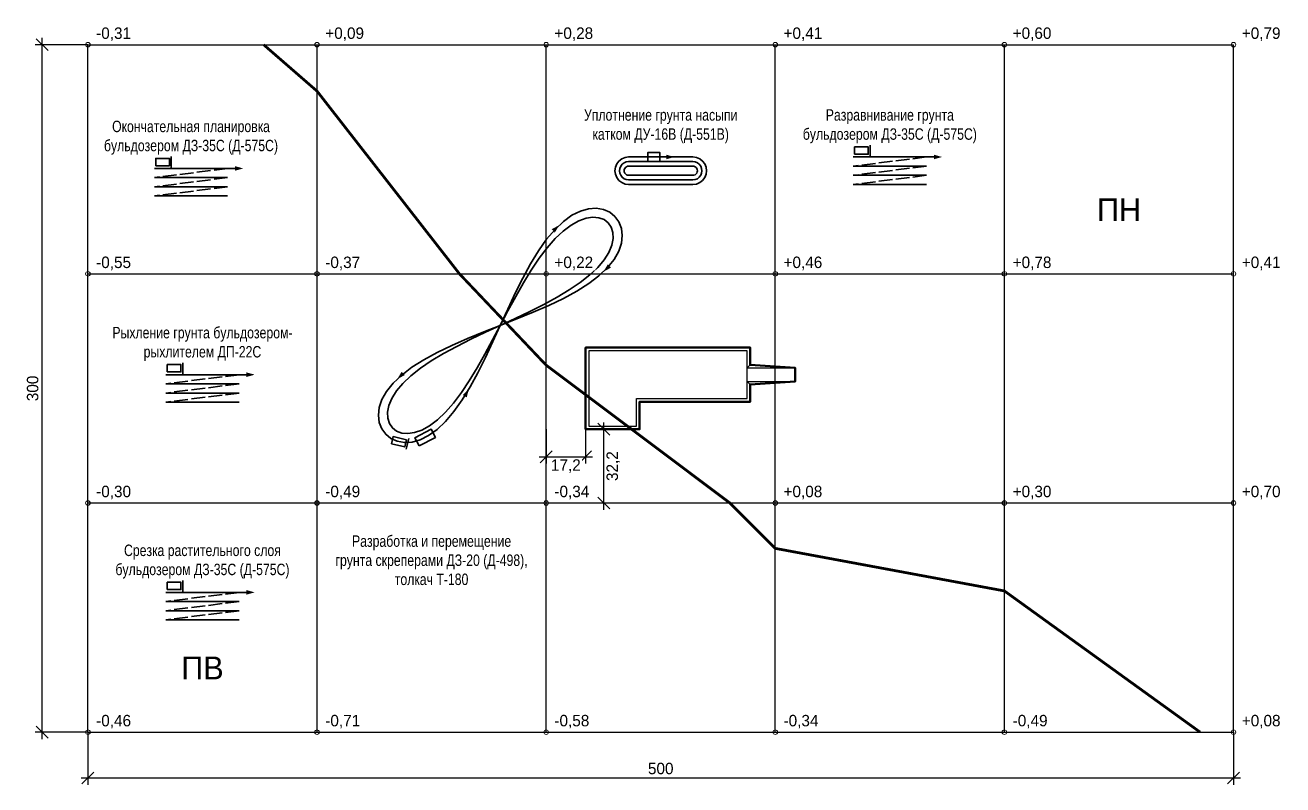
# Model space of a CAD drawing. Header units: metres. Extents: x -53 to 561, y -5023 to 322.
# Drawn here: x -27 to 522, y -5023 to -4691 of the extents above; entities that cross this region are included whole.
import ezdxf

# ---------------------------------------------------------------- set-up
doc = ezdxf.new("R2010")
doc.units = ezdxf.units.M
doc.linetypes.add('ГОСТ_штриховая', pattern=[7.5, 6, -1.5])
for name, color, linetype, lineweight in [('Котлован', 7, 'Continuous', 50), ('Котлован_низ', 7, 'Continuous', 25), ('ЛНР', 1, 'Continuous', 70), ('Надписи', 7, 'Continuous', 25), ('Отметки', 5, 'Continuous', 18), ('ПВ_ПН', 7, 'Continuous', 35), ('Перемещения', 7, 'Continuous', 35), ('Размеры', 3, 'Continuous', 18), ('Сетка', 7, 'Continuous', 25)]:
    doc.layers.add(name, color=color, linetype=linetype, lineweight=lineweight)
doc.styles.add('ГОСТ тип Б', font='ofont.ru_GOST type B.ttf')
doc.dimstyles.new('М1-2000', dxfattribs={"dimscale": 2, "dimtxt": 2.5, "dimasz": 2.5, "dimexe": 1.5, "dimexo": 0, "dimgap": 0.8, "dimtad": 1, "dimtxsty": 'ГОСТ тип Б', "dimtsz": 1.3, "dimcen": 2.5, "dimdle": 1.5, "dimclrd": 3, "dimclre": 3, "dimclrt": 3, "dimazin": 3, "dimtfac": 1, "dimtix": 1, "dimtmove": 0, "dimatfit": 3, "dimtfill": 1, "dimarcsym": 0})

# ---------------------------------------------------------------- blocks, each defined once
blk = doc.blocks.new('_OBLIQUE')
at = {"color": 0, "linetype": 'ByBlock'}
blk.add_line((-0.5, -0.5), (0.5, 0.5), dxfattribs=at)
blk = doc.blocks.new('*D31')
at = {"color": 3, "transparency": 16777216}
for p, q in [((0, -5000), (0, -5023)), ((500, -5000), (500, -5023)), ((-3, -5020), (503, -5020))]:
    blk.add_line(p, q, dxfattribs=at)
at = {"layer": 'Defpoints', "transparency": 16777216}
for p in [(0, -5000), (500, -5000), (0, -5020)]:
    blk.add_point(p, dxfattribs=at)
at = {"layer": 'Размеры', "color": 3, "transparency": 16777216, "xscale": 5.2, "yscale": 5.2}
for p in [(0, -5020), (500, -5020)]:
    blk.add_blockref('_OBLIQUE', p, dxfattribs=at)
at = {"layer": 'Размеры', "color": 3, "transparency": 16777216, "insert": (250, -5015.9), "char_height": 5, "attachment_point": 5, "style": 'ГОСТ тип Б', "bg_fill": 3, "box_fill_scale": 1.1, "bg_fill_color": 1, "bg_fill_transparency": 0}
blk.add_mtext('500', dxfattribs=at)
blk = doc.blocks.new('*D32')
at = {"color": 3, "transparency": 16777216}
for p, q in [((-20, -5003), (-20, -4697)), ((0, -4700), (-23, -4700)), ((0, -5000), (-23, -5000))]:
    blk.add_line(p, q, dxfattribs=at)
at = {"layer": 'Defpoints', "transparency": 16777216}
for p in [(0, -4700), (-20, -5000), (0, -5000)]:
    blk.add_point(p, dxfattribs=at)
at = {"layer": 'Размеры', "color": 3, "transparency": 16777216, "xscale": 5.2, "yscale": 5.2, "rotation": 90}
for p in [(-20, -4700), (-20, -5000)]:
    blk.add_blockref('_OBLIQUE', p, dxfattribs=at)
at = {"layer": 'Размеры', "color": 3, "transparency": 16777216, "insert": (-24.1, -4850), "char_height": 5, "attachment_point": 5, "rotation": 90, "style": 'ГОСТ тип Б', "bg_fill": 3, "box_fill_scale": 1.1, "bg_fill_color": 1, "bg_fill_transparency": 0}
blk.add_mtext('300', dxfattribs=at)
blk = doc.blocks.new('*D33')
at = {"color": 3, "transparency": 16777216}
for p, q in [((200, -4867.801506), (200, -4882.801506)), ((217.198494, -4867.801506), (217.198494, -4882.801506)), ((197, -4879.801506), (220.198494, -4879.801506))]:
    blk.add_line(p, q, dxfattribs=at)
at = {"layer": 'Defpoints', "transparency": 16777216}
for p in [(200, -4867.801506), (217.198494, -4867.801506)]:
    blk.add_point(p, dxfattribs=at)
at = {"layer": 'Размеры', "color": 3, "transparency": 16777216, "xscale": 5.2, "yscale": 5.2}
for p in [(200, -4879.801506), (217.198494, -4879.801506)]:
    blk.add_blockref('_OBLIQUE', p, dxfattribs=at)
at = {"layer": 'Размеры', "color": 3, "transparency": 16777216, "insert": (208.599247, -4883.901506), "char_height": 5, "attachment_point": 5, "style": 'ГОСТ тип Б', "bg_fill": 3, "box_fill_scale": 1.1, "bg_fill_color": 1, "bg_fill_transparency": 0}
blk.add_mtext('17,2', dxfattribs=at)
at = {"layer": 'Defpoints', "transparency": 16777216}
blk.add_point((200, -4879.801506), dxfattribs=at)
blk = doc.blocks.new('*D34')
at = {"color": 3, "transparency": 16777216}
for p, q in [((217.198494, -4867.801506), (228.198494, -4867.801506)), ((225.198494, -4903), (225.198494, -4864.801506)), ((217.198494, -4900), (228.198494, -4900))]:
    blk.add_line(p, q, dxfattribs=at)
at = {"layer": 'Defpoints', "transparency": 16777216}
for p in [(217.198494, -4867.801506), (217.198494, -4900), (225.198494, -4900)]:
    blk.add_point(p, dxfattribs=at)
at = {"layer": 'Размеры', "color": 3, "transparency": 16777216, "xscale": 5.2, "yscale": 5.2, "rotation": 90}
for p in [(225.198494, -4867.801506), (225.198494, -4900)]:
    blk.add_blockref('_OBLIQUE', p, dxfattribs=at)
at = {"layer": 'Размеры', "color": 3, "transparency": 16777216, "insert": (229.298494, -4883.900753), "char_height": 5, "attachment_point": 5, "rotation": 90, "style": 'ГОСТ тип Б', "bg_fill": 3, "box_fill_scale": 1.1, "bg_fill_color": 1, "bg_fill_transparency": 0}
blk.add_mtext('32,2', dxfattribs=at)

msp = doc.modelspace()

# ---------------------------------------------------------------- linework, layer by layer
at = {"layer": 'Котлован'}
msp.add_lwpolyline([(289.102, -4839.692), (289.102, -4832.198), (217.198, -4832.198), (217.198, -4867.802), (240.802, -4867.802), (240.802, -4855.802), (289.102, -4855.802), (289.102, -4848.308), (308.618, -4847), (308.618, -4841)], close=True, dxfattribs=at)
at = {"layer": 'Котлован_низ'}
for p, q in [((287.7, -4841), (289.102, -4839.692)), ((287.7, -4841), (308.618, -4841)), ((287.7, -4847), (308.618, -4847)), ((287.7, -4847), (289.102, -4848.308))]:
    msp.add_line(p, q, dxfattribs=at)
msp.add_lwpolyline([(218.6, -4866.4), (239.4, -4866.4), (239.4, -4854.4), (287.7, -4854.4), (287.7, -4833.6), (218.6, -4833.6)], close=True, dxfattribs=at)
at = {"layer": 'ЛНР', "const_width": 1.2}
msp.add_lwpolyline([(485.404, -5000), (400, -4938.38), (300, -4919.81), (280.19, -4900), (200, -4839.857), (162.169, -4800), (100, -4720.261), (76.7, -4700)], dxfattribs=at)
at = {"layer": 'Перемещения'}
for p, q in [((341.4, -4748.6), (341.4, -4743.8)), ((36.4, -4753.6), (36.4, -4748.8)), ((334, -4749), (366, -4749)), ((334, -4753), (366, -4753)), ((366, -4749), (369.2, -4749)), ((29, -4754), (61, -4754)), ((29, -4758), (61, -4758)), ((61, -4754), (64.2, -4754)), ((334, -4757), (366, -4757)), ((29, -4762), (61, -4762)), ((334, -4761), (366, -4761)), ((29, -4766), (61, -4766)), ((41.4, -4843.6), (41.4, -4838.8)), ((34, -4844), (66, -4844)), ((66, -4844), (69.2, -4844)), ((34, -4848), (66, -4848)), ((34, -4852), (66, -4852)), ((34, -4856), (66, -4856)), ((138.878, -4876.524), (140.012, -4871.86)), ((41.4, -4938.6), (41.4, -4933.8)), ((34, -4939), (66, -4939)), ((66, -4939), (69.2, -4939)), ((34, -4943), (66, -4943)), ((34, -4947), (66, -4947)), ((34, -4951), (66, -4951))]:
    msp.add_line(p, q, dxfattribs=at)
at = {"layer": 'Перемещения', "linetype": 'ГОСТ_штриховая'}
for p, q in [((366, -4749), (334, -4753)), ((366, -4753), (334, -4757)), ((61, -4754), (29, -4758)), ((61, -4758), (29, -4762)), ((366, -4757), (334, -4761)), ((61, -4762), (29, -4766)), ((66, -4844), (34, -4848)), ((66, -4848), (34, -4852)), ((66, -4852), (34, -4856)), ((66, -4939), (34, -4943)), ((66, -4943), (34, -4947)), ((66, -4947), (34, -4951))]:
    msp.add_line(p, q, dxfattribs=at)
at = {"layer": 'Перемещения'}
for points in [[(244.4, -4751), (249.6, -4751), (249.6, -4747), (244.4, -4747)], [(334.6, -4747.8), (340.6, -4747.8), (340.6, -4744.6), (334.6, -4744.6)], [(29.6, -4752.8), (35.6, -4752.8), (35.6, -4749.6), (29.6, -4749.6)], [(264, -4761), (265.553, -4760.796), (267, -4760.196), (268.243, -4759.243), (269.196, -4758), (269.796, -4756.553), (270, -4755), (269.796, -4753.447), (269.196, -4752), (268.243, -4750.757), (267, -4749.804), (265.553, -4749.204), (264, -4749), (236, -4749), (234.447, -4749.204), (233, -4749.804), (231.757, -4750.757), (230.804, -4752), (230.204, -4753.447), (230, -4755), (230.204, -4756.553), (230.804, -4758), (231.757, -4759.243), (233, -4760.196), (234.447, -4760.796), (236, -4761)], [(264, -4759), (265.035, -4758.864), (266, -4758.464), (266.828, -4757.828), (267.464, -4757), (267.864, -4756.035), (268, -4755), (267.864, -4753.965), (267.464, -4753), (266.828, -4752.172), (266, -4751.536), (265.035, -4751.136), (264, -4751), (236, -4751), (234.965, -4751.136), (234, -4751.536), (233.172, -4752.172), (232.536, -4753), (232.136, -4753.965), (232, -4755), (232.136, -4756.035), (232.536, -4757), (233.172, -4757.828), (234, -4758.464), (234.965, -4758.864), (236, -4759)], [(264, -4757), (264.518, -4756.932), (265, -4756.732), (265.414, -4756.414), (265.732, -4756), (265.932, -4755.518), (266, -4755), (265.932, -4754.482), (265.732, -4754), (265.414, -4753.586), (265, -4753.268), (264.518, -4753.068), (264, -4753), (236, -4753), (235.482, -4753.068), (235, -4753.268), (234.586, -4753.586), (234.268, -4754), (234.068, -4754.482), (234, -4755), (234.068, -4755.518), (234.268, -4756), (234.586, -4756.414), (235, -4756.732), (235.482, -4756.932), (236, -4757)], [(180, -4822.5), (183.222, -4815.425), (186.474, -4808.496), (189.783, -4801.856), (193.171, -4795.637), (196.649, -4789.96), (200.219, -4784.927), (203.867, -4780.622), (207.568, -4777.106), (211.28, -4774.418), (214.951, -4772.574), (218.512, -4771.564), (221.885, -4771.359), (224.985, -4771.91), (227.721, -4773.15), (230, -4775), (231.731, -4777.371), (232.829, -4780.166), (233.221, -4783.291), (232.843, -4786.65), (231.652, -4790.154), (229.621, -4793.725), (226.747, -4797.295), (223.046, -4800.811), (218.56, -4804.233), (213.351, -4807.54), (207.503, -4810.723), (201.119, -4813.788), (194.318, -4816.753), (187.231, -4819.645), (180, -4822.5), (172.769, -4825.355), (165.682, -4828.247), (158.881, -4831.212), (152.497, -4834.277), (146.649, -4837.46), (141.44, -4840.767), (136.954, -4844.189), (133.253, -4847.705), (130.379, -4851.275), (128.348, -4854.846), (127.157, -4858.35), (126.779, -4861.709), (127.171, -4864.834), (128.269, -4867.629), (130, -4870), (132.279, -4871.85), (135.015, -4873.09), (138.115, -4873.641), (141.488, -4873.436), (145.049, -4872.426), (148.72, -4870.582), (152.432, -4867.894), (156.133, -4864.378), (159.781, -4860.073), (163.351, -4855.04), (166.829, -4849.363), (170.217, -4843.144), (173.526, -4836.504), (176.778, -4829.575), (180, -4822.5)], [(180, -4822.5), (183.348, -4816.165), (186.711, -4809.953), (190.101, -4803.985), (193.527, -4798.374), (196.989, -4793.221), (200.479, -4788.615), (203.981, -4784.628), (207.467, -4781.317), (210.899, -4778.716), (214.229, -4776.843), (217.398, -4775.697), (220.342, -4775.257), (222.989, -4775.489), (225.267, -4776.342), (227.1, -4777.755), (228.417, -4779.658), (229.152, -4781.977), (229.248, -4784.633), (228.658, -4787.55), (227.351, -4790.656), (225.31, -4793.885), (222.537, -4797.179), (219.051, -4800.491), (214.89, -4803.784), (210.111, -4807.034), (204.788, -4810.227), (199.008, -4813.361), (192.874, -4816.441), (186.498, -4819.481), (180, -4822.5), (173.502, -4825.519), (167.126, -4828.559), (160.992, -4831.639), (155.212, -4834.773), (149.889, -4837.966), (145.11, -4841.216), (140.949, -4844.509), (137.463, -4847.821), (134.69, -4851.115), (132.649, -4854.344), (131.342, -4857.45), (130.752, -4860.367), (130.848, -4863.023), (131.583, -4865.342), (132.9, -4867.245), (134.733, -4868.658), (137.011, -4869.511), (139.658, -4869.743), (142.602, -4869.303), (145.771, -4868.157), (149.101, -4866.284), (152.533, -4863.683), (156.019, -4860.372), (159.521, -4856.385), (163.011, -4851.779), (166.473, -4846.626), (169.899, -4841.015), (173.289, -4835.047), (176.652, -4828.835), (180, -4822.5)], [(34.6, -4842.8), (40.6, -4842.8), (40.6, -4839.6), (34.6, -4839.6)], [(144.586, -4875.064), (151.678, -4871.362), (149.827, -4867.816), (142.735, -4871.518)], [(132.46, -4874.14), (138.29, -4875.557), (139.046, -4872.448), (133.216, -4871.031)], [(34.6, -4937.8), (40.6, -4937.8), (40.6, -4934.6), (34.6, -4934.6)]]:
    msp.add_lwpolyline(points, close=True, dxfattribs=at)
for points in [[(64.2, -4754, 2, 0, 0), (67.8, -4754, 0, 0, 0)], [(252.4, -4749, 2, 0, 0), (256, -4749, 0, 0, 0)], [(369.2, -4749, 2, 0, 0), (372.8, -4749, 0, 0, 0)], [(203.103, -4781.242, 2, 0, 0), (205.713, -4778.762, 0, 0, 0)], [(227.608, -4796.583, 2, 0, 0), (224.998, -4799.062, 0, 0, 0)], [(69.2, -4844, 2, 0, 0), (72.8, -4844, 0, 0, 0)], [(137.612, -4843.458, 2, 0, 0), (135.002, -4845.938, 0, 0, 0)], [(164.466, -4853.403, 2, 0, 0), (166.286, -4850.297, 0, 0, 0)], [(69.2, -4939, 2, 0, 0), (72.8, -4939, 0, 0, 0)]]:
    msp.add_lwpolyline(points, format="xyseb", dxfattribs=at)
at = {"layer": 'Сетка'}
for p, q in [((0, -4700), (500, -4700)), ((0, -5000), (0, -4700)), ((100, -5000), (100, -4700)), ((200, -5000), (200, -4700)), ((300, -5000), (300, -4700)), ((400, -5000), (400, -4700)), ((500, -5000), (500, -4700)), ((0, -4800), (500, -4800)), ((0, -4900), (500, -4900)), ((0, -5000), (500, -5000))]:
    msp.add_line(p, q, dxfattribs=at)

# ---------------------------------------------------------------- texts
at = {"layer": 'ПВ_ПН', "insert": (50, -4972), "char_height": 10, "attachment_point": 5, "style": 'ГОСТ тип Б', "bg_fill": 3, "box_fill_scale": 1.2, "bg_fill_color": 0, "bg_fill_transparency": 0}
msp.add_mtext('ПВ', dxfattribs=at)

# ---------------------------------------------------------------- next in the draw order: texts
at = {"layer": 'Надписи', "char_height": 5, "style": 'ГОСТ тип Б', "bg_fill": 3, "box_fill_scale": 1.2, "bg_fill_color": 0, "bg_fill_transparency": 0}
for s, insert, attachment_point in [('\\W0.8;Уплотнение грунта насыпи\\Pкатком ДУ-16В (Д-551В)', (250, -4743), 8), ('\\W0.8;Разравнивание грунта\\Pбульдозером ДЗ-35С (Д-575С)', (350, -4743), 8), ('\\W0.8;Окончательная планировка\\Pбульдозером ДЗ-35С (Д-575С)', (45, -4748), 8), ('\\W0.8;Рыхление грунта бульдозером-\\Pрыхлителем ДП-22С', (50, -4838), 8), ('\\W0.8;Срезка растительного слоя\\Pбульдозером ДЗ-35С (Д-575С)', (50, -4933), 8), ('\\W0.8;Разработка и перемещение\\Pгрунта скреперами ДЗ-20 (Д-498),\\Pтолкач Т-180', (150, -4925), 5)]:
    msp.add_mtext(s, dxfattribs=dict(at, insert=insert, attachment_point=attachment_point))
at = {"layer": 'Отметки', "char_height": 5, "attachment_point": 7, "style": 'ГОСТ тип Б', "bg_fill": 3, "box_fill_scale": 1.2, "bg_fill_color": 0, "bg_fill_transparency": 0}
for s, insert in [('+0,09', (103.6, -4698.4)), ('+0,28', (203.6, -4698.4)), ('+0,41', (303.6, -4698.4)), ('+0,60', (403.6, -4698.4)), ('+0,79', (503.6, -4698.4)), ('-0,37', (103.6, -4798.4)), ('+0,22', (203.6, -4798.4)), ('+0,46', (303.6, -4798.4)), ('+0,78', (403.6, -4798.4)), ('+0,41', (503.6, -4798.4)), ('-0,49', (103.6, -4898.4)), ('-0,34', (203.6, -4898.4)), ('+0,08', (303.6, -4898.4)), ('+0,30', (403.6, -4898.4)), ('+0,70', (503.6, -4898.4))]:
    msp.add_mtext(s, dxfattribs=dict(at, insert=insert))
at = {"layer": 'ПВ_ПН', "insert": (450, -4772), "char_height": 10, "attachment_point": 5, "style": 'ГОСТ тип Б', "bg_fill": 3, "box_fill_scale": 1.2, "bg_fill_color": 0, "bg_fill_transparency": 0}
msp.add_mtext('ПН', dxfattribs=at)

# ---------------------------------------------------------------- next in the draw order: dimensions: what is measured, and where the dimension line sits
at = {"layer": 'Размеры'}
dim = msp.add_linear_dim(base=(200, -4879.802), p1=(200, -4867.802), p2=(217.198, -4867.802), dimstyle='М1-2000', override={"dimtad": 4}, dxfattribs=at)
dim.commit()
dim.dimension.update_dxf_attribs({"geometry": '*D33', "text_midpoint": (208.599, -4883.902)})
dim = msp.add_linear_dim(base=(0, -5020), p1=(0, -5000), p2=(500, -5000), dimstyle='М1-2000', dxfattribs=at)
dim.commit()
dim.dimension.update_dxf_attribs({"geometry": '*D31', "text_midpoint": (250, -5015.9)})

# ---------------------------------------------------------------- next in the draw order: linework, layer by layer
at = {"layer": 'Отметки'}
for centre in [(100, -4700), (200, -4700), (300, -4700), (400, -4700), (500, -4700), (100, -4800), (200, -4800), (300, -4800), (400, -4800), (500, -4800), (100, -4900), (200, -4900), (300, -4900), (400, -4900), (500, -4900)]:
    msp.add_circle(centre, 1, dxfattribs=at)

# ---------------------------------------------------------------- next in the draw order: texts
at = {"layer": 'Отметки', "char_height": 5, "attachment_point": 7, "style": 'ГОСТ тип Б', "bg_fill": 3, "box_fill_scale": 1.2, "bg_fill_color": 0, "bg_fill_transparency": 0}
for s, insert in [('-0,71', (103.6, -4998.4)), ('-0,58', (203.6, -4998.4)), ('-0,34', (303.6, -4998.4)), ('-0,49', (403.6, -4998.4)), ('+0,08', (503.6, -4998.4))]:
    msp.add_mtext(s, dxfattribs=dict(at, insert=insert))

# ---------------------------------------------------------------- next in the draw order: dimensions: what is measured, and where the dimension line sits
at = {"layer": 'Размеры'}
dim = msp.add_linear_dim(base=(-20, -5000), p1=(0, -5000), p2=(0, -4700), angle=90, dimstyle='М1-2000', dxfattribs=at)
dim.commit()
dim.dimension.update_dxf_attribs({"geometry": '*D32', "text_midpoint": (-24.1, -4850)})
dim = msp.add_linear_dim(base=(225.198, -4900), p1=(217.198, -4900), p2=(217.198, -4867.802), angle=90, dimstyle='М1-2000', override={"dimtad": 4}, dxfattribs=at)
dim.commit()
dim.dimension.update_dxf_attribs({"geometry": '*D34', "text_midpoint": (229.298, -4883.901)})

# ---------------------------------------------------------------- next in the draw order: linework, layer by layer
at = {"layer": 'Отметки'}
for centre in [(100, -5000), (200, -5000), (300, -5000), (400, -5000), (500, -5000)]:
    msp.add_circle(centre, 1, dxfattribs=at)

# ---------------------------------------------------------------- next in the draw order: texts
at = {"layer": 'Отметки', "char_height": 5, "attachment_point": 7, "style": 'ГОСТ тип Б', "bg_fill": 3, "box_fill_scale": 1.2, "bg_fill_color": 0, "bg_fill_transparency": 0}
for s, insert in [('-0,31', (3.6, -4698.4)), ('-0,55', (3.6, -4798.4)), ('-0,30', (3.6, -4898.4)), ('-0,46', (3.6, -4998.4))]:
    msp.add_mtext(s, dxfattribs=dict(at, insert=insert))

# ---------------------------------------------------------------- next in the draw order: linework, layer by layer
at = {"layer": 'Отметки'}
for centre in [(0, -4700), (0, -4800), (0, -4900), (0, -5000)]:
    msp.add_circle(centre, 1, dxfattribs=at)

doc.saveas('drawing.dxf')
